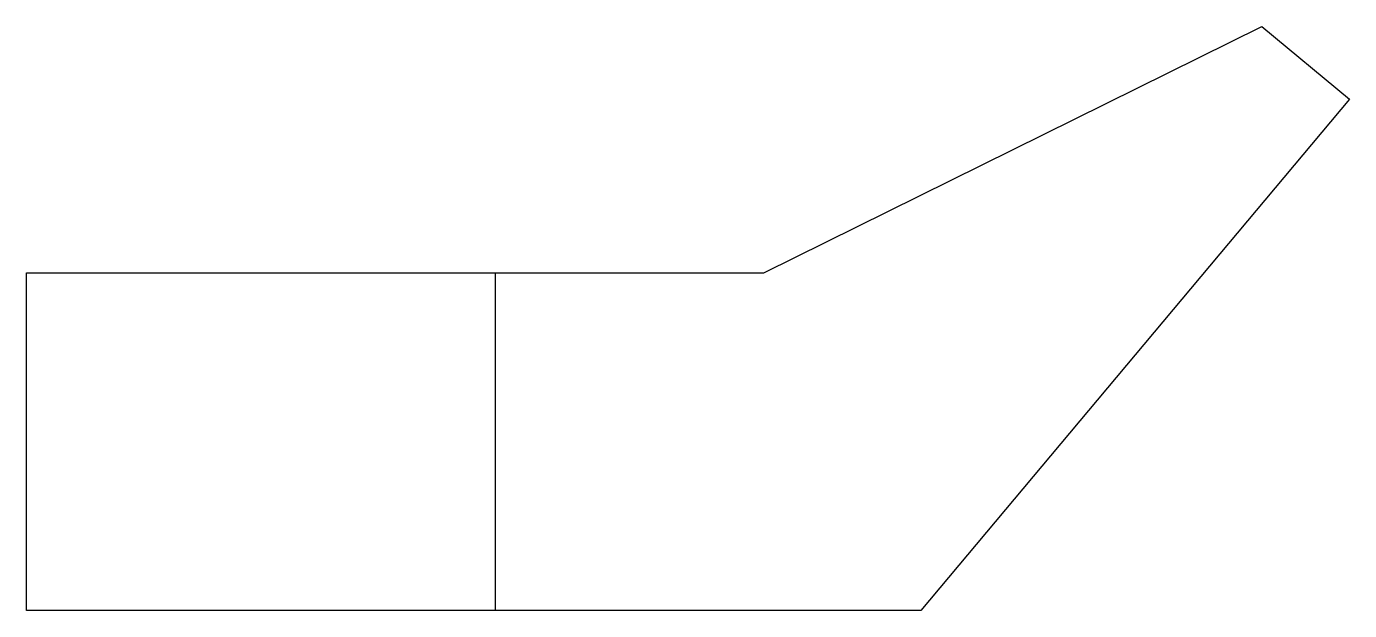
# Model space of a CAD drawing. Header units: millimetres. Extents: x 0 to 392, y 0 to 173.
import ezdxf

# ---------------------------------------------------------------- set-up
doc = ezdxf.new("R2010")
doc.units = ezdxf.units.MM
doc.layers.add('BEND', color=1, linetype='CONTINUOUS')
doc.layers.add('CUT', color=7, linetype='CONTINUOUS')

msp = doc.modelspace()

# ---------------------------------------------------------------- linework, layer by layer
at = {"layer": 'BEND'}
msp.add_line((139, 0), (139, 100), dxfattribs=at)
at = {"layer": 'CUT'}
for p, q in [((218.5, 100), (366, 173)), ((366, 173), (392, 151.5)), ((392, 151.5), (265, 0)), ((0, 0), (0, 100)), ((0, 100), (218.5, 100)), ((265, 0), (0, 0))]:
    msp.add_line(p, q, dxfattribs=at)

doc.saveas('drawing.dxf')
